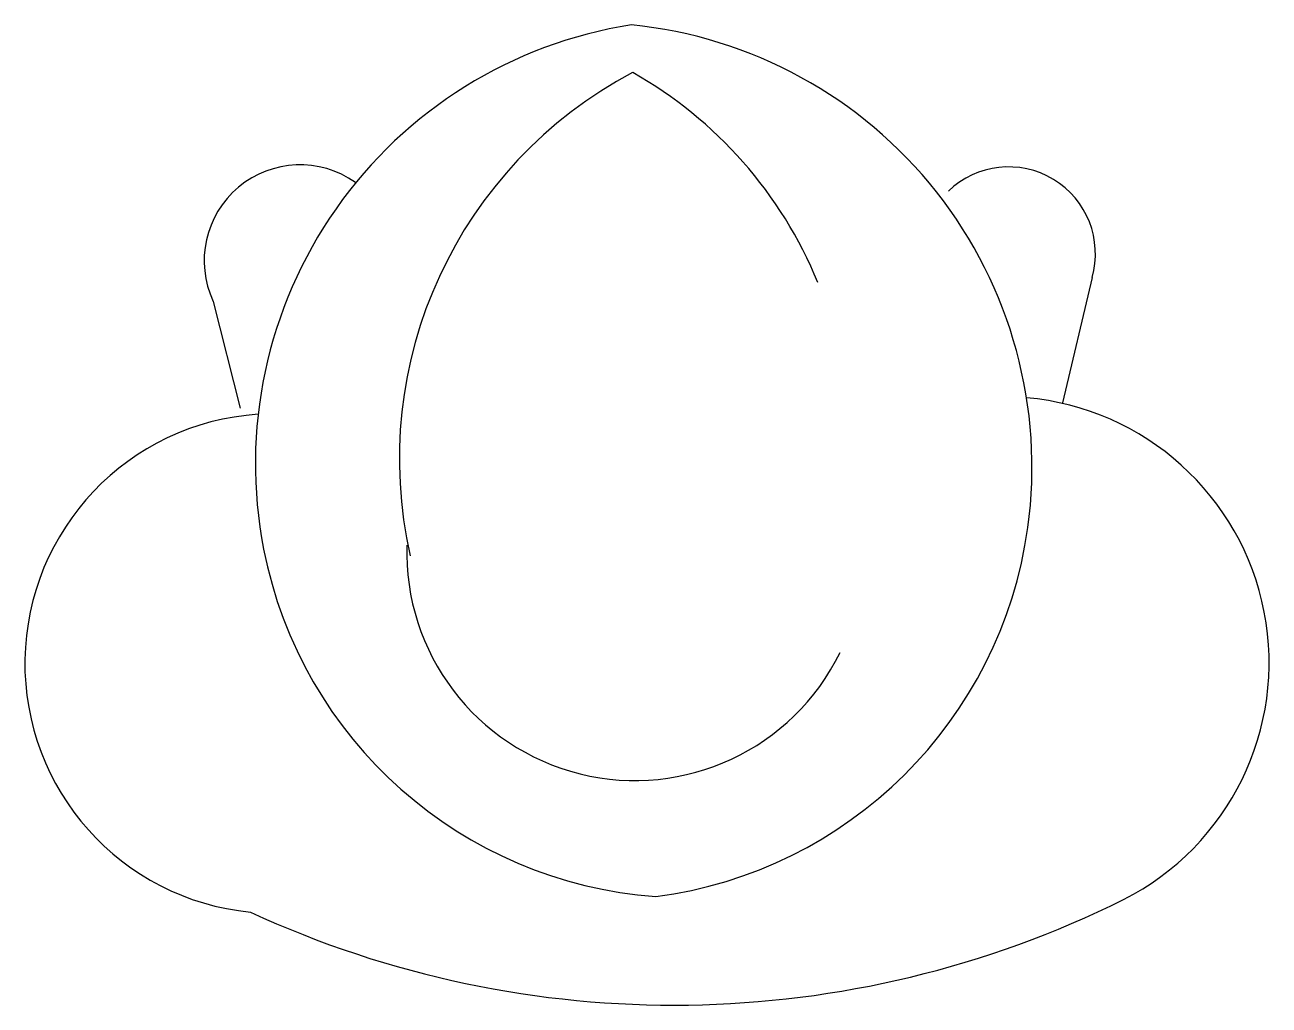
# Model space of a CAD drawing. Extents: x -52 to 0.1, y 0.1 to 41.1.
import ezdxf

# ---------------------------------------------------------------- set-up
doc = ezdxf.new("R2010")
doc.units = 0
doc.header["$LTSCALE"] = 25
doc.header["$MEASUREMENT"] = 0
doc.layers.get('0').update_dxf_attribs({"linetype": 'CONTINUOUS'})

msp = doc.modelspace()

# ---------------------------------------------------------------- linework, layer by layer
at = {"color": 0, "linetype": 'ByBlock'}
for p, q in [((-7.305, 30.554), (-8.549, 25.315)), ((-44.091, 29.56), (-42.958, 25.092))]:
    msp.add_line(p, q, dxfattribs=at)
for centre, radius, start, end in [((-23.715, 22.748), 18.608, 98.8818, 191.0128), ((-28.428, 22.616), 18.608, 352.194, 84.325), ((-18.016, 22.957), 18.281, 117.7669, 192.8018), ((-35.268, 23.619), 17.804, 22.2009, 60.6171), ((-40.45, 31.256), 4.017, 54.8336, 204.9707), ((-10.8, 31.552), 3.635, 344.075, 133.7634), ((-11.019, 14.442), 11.124, 296.8959, 84.9973), ((-41.516, 14.401), 10.455, 93.7858, 264.4284), ((-27.885, 22.56), 18.062, 277.375, 352.1366), ((-26.435, 19.055), 9.552, 178.1647, 333.9939), ((-24.254, 22.661), 18.062, 191.0702, 265.8319), ((-24.808, 42.386), 42.284, 245.2194, 296.4296)]:
    msp.add_arc(centre, radius, start, end, dxfattribs=at)

doc.saveas('drawing.dxf')
